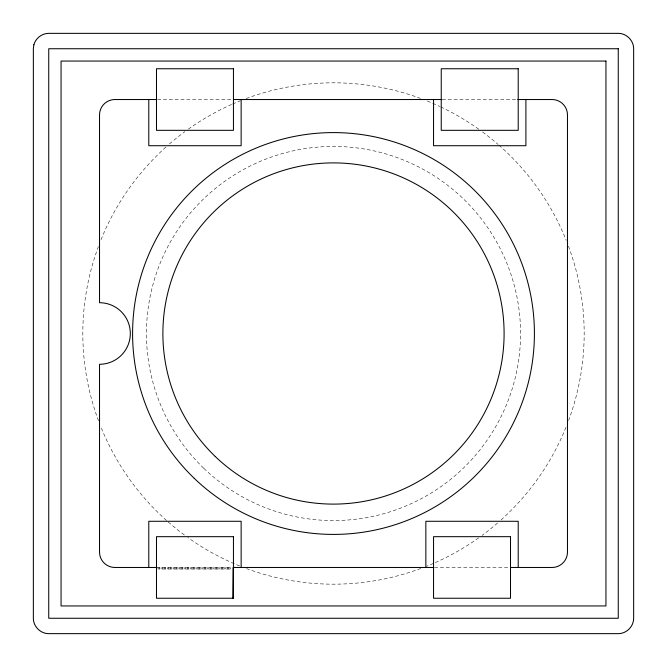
<?xml version="1.0" encoding="UTF-8"?>
<svg xmlns="http://www.w3.org/2000/svg" width="667" height="667" viewBox="0 0 667 667"><rect width="100%" height="100%" fill="white"/><g stroke="black" fill="none" stroke-linecap="round" stroke-linejoin="round"><path stroke-width="0.5" stroke-dasharray="3.33 2.5" d="M158.029 567.467L158.029 569.001L232.216 569.018M157.529 99.533L231.499 99.533M442.288 99.533L517.167 99.533M156.487 567.467L232.216 567.467M434.459 567.467L509.471 567.467M230.373 567.467L230.373 569.059M228.831 567.467L228.831 569.059M227.297 567.467L227.297 569.059M225.754 567.467L225.754 569.059M224.212 567.467L224.212 569.059M222.678 567.467L222.678 569.059M221.136 567.467L221.136 569.059M219.593 567.467L219.593 569.059M218.059 567.467L218.059 569.059M216.517 567.467L216.517 569.059M214.982 567.467L214.982 569.059M213.44 567.467L213.44 569.059M211.898 567.467L211.898 569.059M210.363 567.467L210.363 569.059M208.821 567.467L208.821 569.059M207.287 567.467L207.287 569.059M205.744 567.467L205.744 569.059M204.202 567.467L204.202 569.059M202.668 567.467L202.668 569.059M201.126 567.467L201.126 569.059M199.583 567.467L199.583 569.059M198.049 567.467L198.049 569.059M196.507 567.467L196.507 569.059M194.972 567.467L194.972 569.059M193.43 567.467L193.43 569.059M191.888 567.467L191.888 569.059M190.353 567.467L190.353 569.059M188.811 567.467L188.811 569.059M187.277 567.467L187.277 569.059M185.734 567.467L185.734 569.059M184.192 567.467L184.192 569.059M182.658 567.467L182.658 569.059M181.116 567.467L181.116 569.059M179.573 567.467L179.573 569.059M178.039 567.467L178.039 569.059M176.497 567.467L176.497 569.059M174.962 567.467L174.962 569.059M173.42 567.467L173.42 569.059M171.878 567.467L171.878 569.059M170.343 567.467L170.343 569.059M168.801 567.467L168.801 569.059M167.267 567.467L167.267 569.059M165.724 567.467L165.724 569.059M164.182 567.467L164.182 569.059M162.648 567.467L162.648 569.059M161.106 567.467L161.106 569.059M159.563 567.467L159.563 569.001M568.467 246.165A250.675 250.675 0 0 1 568.601 420.485M565.958 427.322A250.675 250.675 0 0 1 500.742 520.235M497.599 522.995A250.675 250.675 0 0 1 482.058 535.409M478.673 537.86A250.675 250.675 0 0 1 434.409 562.965M433.45 563.382A250.675 250.675 0 0 1 426.688 566.208M420.835 568.467A250.675 250.675 0 0 1 246.515 568.601M239.678 565.958A250.675 250.675 0 0 1 187.777 537.469M184.392 535.001A250.675 250.675 0 0 1 167.342 521.194M166.567 520.51A250.675 250.675 0 0 1 100.792 426.688M98.533 420.835A250.675 250.675 0 0 1 98.399 246.515M101.042 239.678A250.675 250.675 0 0 1 166.258 146.765M169.401 144.005A250.675 250.675 0 0 1 184.942 131.591M188.327 129.14A250.675 250.675 0 0 1 231.632 104.461M232.591 104.035A250.675 250.675 0 0 1 240.312 100.792M246.165 98.533A250.675 250.675 0 0 1 420.485 98.399M427.322 101.042A250.675 250.675 0 0 1 439.786 106.478M440.729 106.92A250.675 250.675 0 0 1 479.223 129.531M482.608 131.999A250.675 250.675 0 0 1 498.091 144.431M498.874 145.114A250.675 250.675 0 0 1 566.208 240.312M203.835 468.326A187.06 187.06 0 0 0 515.099 378.381A187.06 187.06 0 0 0 281.566 153.794A187.06 187.06 0 0 0 203.835 468.326"/><path stroke-width="1" d="M233.45 567.467L233.142 598.249L233.142 567.467L433.55 567.467M156.562 99.533L114.932 99.533A15.391 15.391 0 0 0 99.533 114.932L99.533 302.718A30.782 30.782 0 0 1 130.323 333.5A30.782 30.782 0 0 1 99.533 364.282L99.533 552.068A15.391 15.391 0 0 0 114.932 567.467L156.562 567.467M233.45 99.533L441.746 99.533M517.725 99.533L552.068 99.533A15.391 15.391 0 0 1 567.467 114.932L567.467 552.068A15.391 15.391 0 0 1 552.068 567.467L510.438 567.467M525.904 99.533L525.904 145.714L433.55 145.714L433.55 99.533M518.209 567.467L518.209 521.286L425.854 521.286L425.854 567.467M241.146 99.533L241.146 145.714L148.791 145.714L148.791 99.533M241.146 567.467L241.146 521.286L148.791 521.286L148.791 567.467M33.875 44.756L33.35 48.741L33.35 618.259C33.3 626.496 40.504 633.7 48.741 633.65L618.259 633.65C626.496 633.7 633.7 626.496 633.65 618.259L633.65 48.741C633.7 40.504 626.496 33.3 618.259 33.35L48.741 33.35C41.938 33.392 35.676 38.194 33.875 44.756M618.259 48.741L48.741 48.741L48.741 618.259L618.259 618.259L618.259 48.741M605.944 61.056L61.056 61.056L61.056 605.944L605.944 605.944L605.944 61.056M233.45 68.751L156.487 68.751L156.487 130.323L233.45 130.323L233.45 68.751M518.209 68.751L441.246 68.751L441.246 130.323L518.209 130.323L518.209 68.751M233.45 536.677L156.487 536.677L156.487 598.249L233.45 598.249L233.45 536.677M510.513 536.677L433.55 536.677L433.55 598.249L510.513 598.249L510.513 536.677M194.23 478.314A200.917 200.917 0 0 0 528.547 381.699A200.917 200.917 0 0 0 277.722 140.487A200.917 200.917 0 0 0 194.23 478.314M215.241 456.47A170.602 170.602 0 0 0 499.116 374.429A170.602 170.602 0 0 0 286.135 169.601A170.602 170.602 0 0 0 215.241 456.47"/></g></svg>
